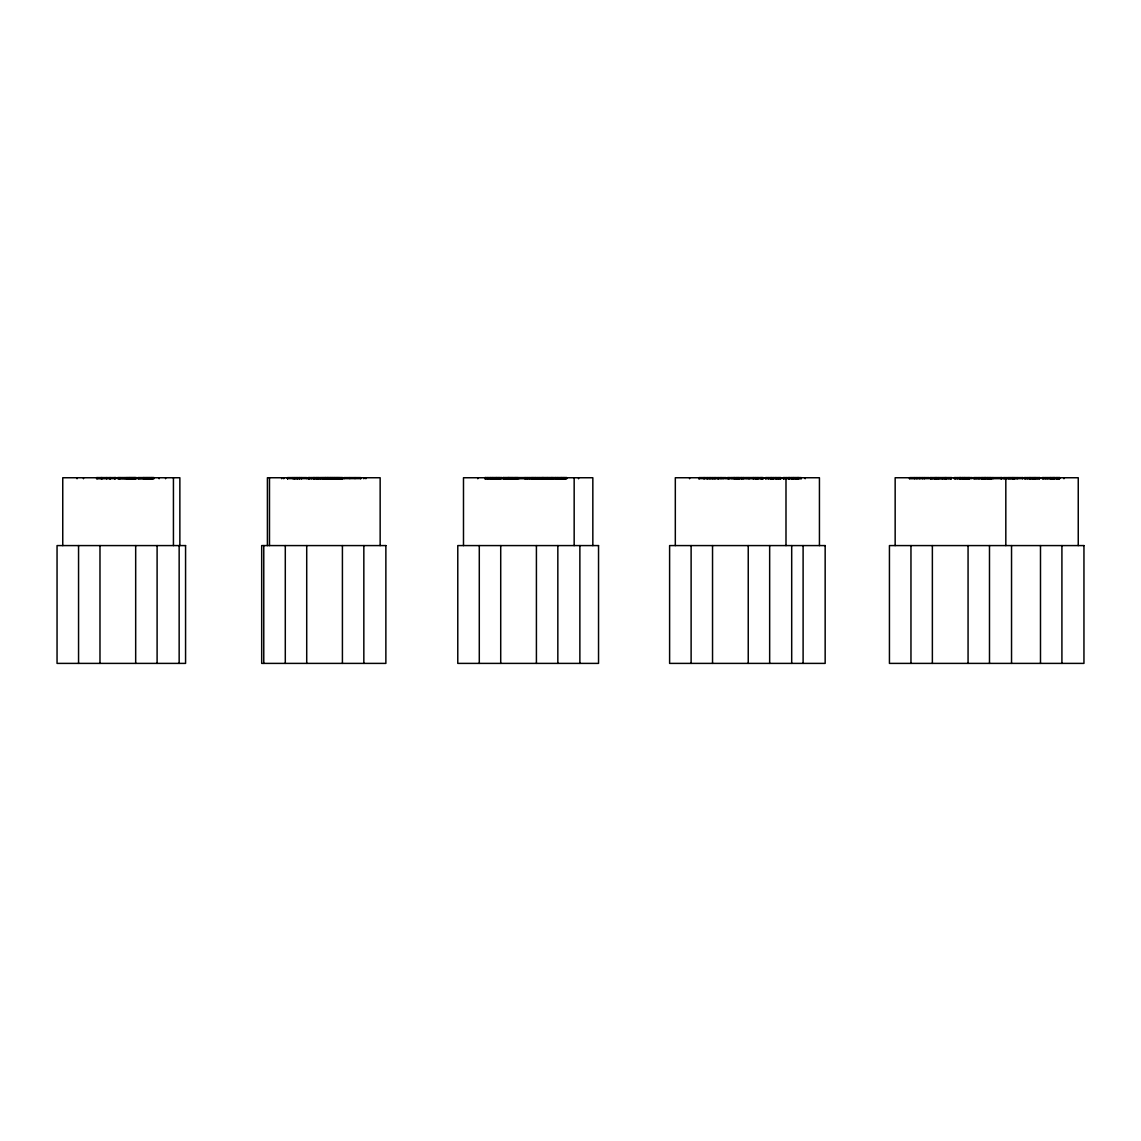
<?xml version="1.0" encoding="UTF-8"?>
<svg xmlns="http://www.w3.org/2000/svg" width="1141" height="1141" viewBox="0 0 1141 1141"><rect width="100%" height="100%" fill="white"/><g stroke="black" fill="none" stroke-linecap="round" stroke-linejoin="round"><path stroke-width="1.5" d="M735.945 477.751L736.772 478.678L736.729 477.751M713.496 478.607L711.642 478.607M708.29 478.607L706.422 478.607M719.044 478.607L717.176 478.607M297.715 477.608L297.715 478.749L296.161 477.751M736.772 478.678L737.599 477.608L737.685 478.607M287.618 478.607L306.715 478.607L306.629 477.608L287.532 477.608L287.532 478.749L287.532 477.751M307.927 478.749L307.927 477.608L342.6 477.608L342.6 478.749L308.013 478.607L307.927 477.751M343.883 477.751L343.983 478.607L360.77 478.607L360.684 477.751M699.091 478.607L726.132 478.607L726.061 477.608L699.019 477.608L699.019 478.749L699.019 477.751M727.316 477.751L727.402 478.607L763.229 478.607L763.144 477.751M783.239 478.749L783.239 477.608L801.153 477.608L801.153 478.749L783.325 478.607L783.239 477.751M801.153 477.751L801.239 478.607M798.714 477.751L798.8 478.607M798.543 477.751L798.686 478.607L798.714 477.608M798.215 477.751L798.301 478.607M798.058 477.751L798.144 478.607L798.215 477.608M797.63 477.751L797.73 478.607M797.259 477.751L797.359 478.607L797.259 477.608M796.874 477.751L796.974 478.607L796.874 477.608M796.204 477.751L796.29 478.607M795.705 477.751L795.805 478.607M794.892 477.751L795.02 478.607L794.935 477.608M794.707 477.751L794.792 478.607L794.707 477.608M793.851 477.751L793.936 478.607L793.851 477.608M793.608 477.751L793.694 478.607M793.352 477.751L793.58 478.607L793.494 477.608M792.895 477.751L792.981 478.607M792.724 478.607L792.638 477.608M791.683 477.751L791.768 478.607L791.597 477.751M791.369 477.751L791.455 478.607L791.369 477.608M790.1 478.607L790.014 477.608M789.658 477.751L789.786 478.607L789.658 477.608M789.415 478.607L789.33 477.608M789.002 477.751L789.087 478.607L789.002 477.608M788.759 477.751L788.845 478.607M788.174 477.751L788.26 478.607L788.174 477.608M786.463 477.751L786.548 478.607M784.737 477.751L784.837 478.607L784.737 477.608M783.796 477.751L783.881 478.607M780.9 477.751L781 478.607L765.525 478.607L765.44 477.751M780.715 477.751L780.815 478.607L780.9 477.608L765.44 477.608L765.44 478.749M780.301 478.607L780.13 477.608M779.232 477.751L779.46 478.607L779.374 477.608M778.076 477.751L778.319 478.607M776.693 477.751L776.921 478.607M775.98 477.751L776.065 478.607L775.98 477.608M775.752 478.607L775.638 477.608M775.11 477.751L775.252 478.607L775.11 477.608M774.725 477.751L774.839 478.607L774.725 477.608M773.555 477.751L773.641 478.607L773.555 477.608M773.227 477.751L773.313 478.607M772.215 477.751L772.314 478.607M771.673 478.607L771.587 477.608M771.202 477.751L771.287 478.607L771.202 477.608M770.959 477.751L771.045 478.607M770.232 477.751L770.318 478.607M768.606 477.751L768.692 478.607M766.937 477.751L767.023 478.607L766.937 477.608M765.996 477.751L766.096 478.607L765.996 477.608M762.944 477.751L763.058 478.607L763.144 477.608L727.316 477.608L727.316 478.749M762.373 477.751L762.53 478.607L762.373 477.608M761.603 477.751L761.689 478.607L761.475 477.751M760.477 477.751L760.562 478.607L760.477 477.608M760.32 477.751L760.405 478.607L760.32 477.608M758.922 477.751L759.15 478.607L758.922 477.608M758.209 477.751L758.309 478.607L758.209 477.608M757.881 477.751L757.981 478.607M757.339 477.751L757.496 478.607M756.968 477.751L757.082 478.607M755.784 477.751L755.87 478.607M755.456 477.751L755.556 478.607M754.458 477.751L754.543 478.607L754.458 477.608M753.816 477.751L753.959 478.607L753.816 477.608M753.431 477.751L753.516 478.607M753.203 477.751L753.288 478.607L753.203 477.608M752.461 477.751L752.547 478.607L752.461 477.608M750.935 478.607L750.892 477.608M749.166 477.751L749.266 478.607M748.239 477.751L748.325 478.607L748.239 477.608M747.683 477.751L747.769 478.607L747.683 477.608M746.414 477.751L746.499 478.607L746.414 477.608M741.35 477.751L741.436 478.607M739.311 477.751L739.411 478.607L739.311 477.608M734.704 477.751L734.79 478.607M732.151 477.751L732.237 478.607L732.151 477.608M354.908 477.751L355.008 478.607L354.908 477.608M349.716 477.751L349.802 478.607L349.716 477.608M342.4 477.751L342.685 478.607M341.901 477.751L341.986 478.607L341.829 477.751M341.059 477.751L341.145 478.607M340.931 477.751L341.016 478.607L341.059 477.608M339.776 477.751L340.018 478.607M338.378 477.751L338.606 478.607L338.52 477.608M337.665 477.751L337.765 478.607L337.807 477.608M337.322 477.751L337.436 478.607M336.795 477.751L336.937 478.607L337.009 477.608M336.424 477.751L336.538 478.607M335.24 477.751L335.326 478.607M334.912 477.751L335.012 478.607L334.912 477.608M333.914 477.751L333.914 478.749M333.329 477.751L333.414 478.607L333.272 477.751M332.887 477.751L332.972 478.607L333.001 477.608M332.659 477.751L332.744 478.607L332.659 477.608M331.917 477.751L332.002 478.607L331.945 477.608M330.305 477.751L330.391 478.607L330.419 477.608M328.622 477.751L328.722 478.607L328.694 477.608M327.695 477.751L327.781 478.607L327.809 477.608M327.125 477.751L327.225 478.607L327.125 477.608M325.841 477.751L325.941 478.607L325.841 477.608M323.488 478.607L323.274 477.751L323.331 478.607M322.903 477.751L323.003 478.607M322.746 477.751L322.832 478.607M322.332 477.751L322.418 478.607L322.332 477.608M321.947 477.751L322.047 478.607L321.947 477.608M321.577 477.751L321.662 478.607L321.577 477.608M320.892 477.751L320.992 478.607L320.892 477.608M320.407 477.751L320.493 478.607M319.58 477.751L319.708 478.607M319.394 477.751L319.48 478.607L319.58 477.608M318.539 477.751L318.624 478.607L318.539 477.608M318.296 477.751L318.382 478.607M318.039 477.751L318.282 478.607L318.296 477.608M317.583 477.751L317.669 478.607M317.298 477.751L317.412 478.607L317.298 477.608M316.371 477.751L316.456 478.607L316.285 477.751M316.057 477.751L316.143 478.607L316.057 477.608M314.788 478.607L314.702 477.608M314.346 477.751L314.474 478.607M314.103 478.607L313.689 477.751M313.447 477.751L313.533 478.607M312.862 477.751L312.948 478.607L312.862 477.608M311.151 477.751L311.236 478.607M309.439 477.751L309.525 478.607L309.439 477.608M308.484 477.751L308.569 478.607M306.629 477.751L306.715 478.607M301.566 477.751L301.652 478.607M299.841 477.751L299.94 478.607L299.841 477.608M299.541 477.751L299.627 478.607M298.971 477.751L299.056 478.607L298.971 477.608M297.715 477.751L297.801 478.607M296.945 477.751L297.031 478.607L296.945 477.608M294.92 477.751L295.006 478.607M293.936 477.751L294.136 478.607M292.367 477.751L292.467 478.607L292.367 477.608M761.86 477.751L761.917 478.607M756.084 477.751L756.155 478.607L756.084 477.608M745.059 477.751L745.13 478.607L745.059 477.608M743.775 477.751L743.832 478.607L743.775 477.608M743.575 477.751L743.661 478.607L743.604 477.608M743.005 477.751L743.133 478.607L743.076 477.608M742.106 477.751L742.292 478.607M741.108 477.751L741.165 478.607L741.108 477.608M740.951 477.751L741.008 478.607L740.951 477.608M739.553 477.751L739.553 478.749M738.897 478.607L738.84 477.608M738.498 477.751L738.584 478.607M737.97 477.751L738.084 478.607L738.027 477.608M736.416 477.751L736.473 478.607L736.416 477.608M736.088 477.751L736.145 478.607L735.945 477.608M735.089 477.751L735.146 478.607M734.447 477.751L734.562 478.607L734.447 477.608M734.062 477.751L734.119 478.607M733.092 477.751L733.15 478.607L733.092 477.608M731.481 477.751L731.538 478.607L731.481 477.608M729.798 477.751L729.855 478.607L729.798 477.608M728.871 477.751L728.928 478.607M728.3 477.751L728.372 478.607L728.3 477.608M726.061 477.751L726.132 478.607M721.34 477.751L721.397 478.607L721.34 477.608M720.542 477.751L720.599 478.607L720.542 477.608M718.331 477.751L718.345 478.678L718.331 477.608M715.293 477.751L715.35 478.607L715.293 477.608M714.779 477.751L714.837 478.607M712.768 477.751L712.84 478.607L712.768 477.608M710.572 477.751L710.629 478.607L710.572 477.608M709.773 477.751L709.83 478.607M707.563 477.751L707.62 478.607L707.563 477.608M704.51 477.751L704.582 478.607L704.51 477.608M703.911 477.751L703.968 478.607M1078.245 545.583L1078.245 477.751L895.157 477.751L895.157 545.583M1063.954 477.751L1063.954 478.749M1061.914 545.583L1061.914 663.392M1059.433 477.608L1059.547 478.749M1059.219 477.608L1059.219 478.749M1058.777 477.608L1058.705 478.749M1058.021 477.608L1058.021 478.749M1057.736 477.608L1057.736 478.749M1057.165 477.608L1057.165 478.749M1056.366 477.608L1056.366 478.749M1056.152 477.608L1056.152 478.749M1054.683 477.608L1054.683 478.749M1054.412 477.608L1054.455 478.749M1054.17 477.608L1054.198 478.749M1053.785 477.608L1053.828 478.749M1053.557 477.608L1053.557 478.749M1053.229 477.608L1053.229 478.749M1052.715 477.608L1052.715 478.749M1052.43 477.608L1052.387 478.749M1051.26 477.608L1051.26 478.749M1051.018 477.608L1051.018 478.749M1050.633 477.608L1050.633 478.749M1050.519 477.608L1050.519 478.749M1049.82 477.608L1049.82 478.749M1047.994 477.608L1048.008 478.749M1046.925 477.608L1046.925 478.749M1045.441 477.608L1045.441 478.749M1043.83 477.608L1043.83 478.749M1042.788 477.608L1042.788 478.749M1040.492 545.583L1040.492 663.392M1039.579 477.608L1039.565 478.749M1038.995 477.608L1039.066 478.749M1038.082 477.608L1038.224 478.749M1037.083 477.608L1037.083 478.749M1036.927 477.608L1036.927 478.749M1035.671 477.608L1035.671 478.749M1035.543 477.608L1035.543 478.749M1034.83 477.608L1034.83 478.749M1034.488 477.608L1034.516 478.749M1034.017 477.608L1033.96 478.749M1033.603 477.608L1033.575 478.749M1032.405 477.608L1032.405 478.749M1032.077 477.608L1032.077 478.749M1031.065 477.608L1031.065 478.749M1030.437 477.608L1030.48 478.749M1030.052 477.608L1030.052 478.749M1029.81 477.608L1029.81 478.749M1029.082 477.608L1029.082 478.749M1027.456 477.608L1027.456 478.749M1025.788 477.608L1025.788 478.749M1024.86 477.608L1024.86 478.749M1022.479 477.608L1022.479 478.749M1017.358 477.608L1017.515 478.749M1016.018 477.608L1016.018 478.749M1013.679 477.608L1013.679 478.749M1012.837 477.608L1012.837 478.749M1012.267 477.608L1012.267 478.749M1011.981 477.608L1011.981 478.749M1011.539 545.583L1011.539 663.392M1010.427 477.608L1010.427 478.749M1009.371 477.608L1009.371 478.749M1008.43 477.608L1008.43 478.749M1005.82 477.751L1005.82 545.583M1004.223 477.608L1004.223 478.749M1001.755 477.608L1001.755 478.749M1001.598 477.608L1001.598 478.749M1000.628 477.608L1000.628 478.749M993.027 477.608L992.912 478.749L992.813 477.608M991.543 477.751L991.543 478.749M991.03 478.749L990.93 477.608L990.816 478.749M990.602 477.608L990.602 478.749M990.16 477.608L990.088 478.749M989.489 545.583L989.489 663.392M989.404 477.608L989.404 478.749M989.119 477.608L989.119 478.749M988.548 477.608L988.548 478.749M987.749 477.608L987.749 478.749M987.593 477.608L987.535 478.749M987.322 477.608L987.322 478.749M986.066 477.608L986.066 478.749M985.795 477.608L985.838 478.749M985.553 477.608L985.582 478.749M985.211 477.608L985.168 478.749M984.94 477.608L984.94 478.749M984.612 477.608L984.612 478.749M984.098 477.608L984.098 478.749M982.643 477.608L982.643 478.749M982.401 477.608L982.401 478.749M982.016 477.608L981.902 478.749M981.845 477.751L981.845 478.749M981.203 477.608L981.203 478.749M979.377 477.608L979.377 478.749M978.308 477.608L978.308 478.749M976.81 477.608L976.81 478.749M975.213 477.608L975.213 478.749M974.172 477.608L974.172 478.749M969.579 477.608L969.536 478.749M968.623 477.608L968.623 478.749M968.253 477.608L968.253 478.749M967.868 477.608L967.868 478.749M968.067 545.583L968.067 663.392M967.197 477.608L967.197 478.749M966.698 477.608L966.698 478.749M965.928 477.608L965.885 478.749M965.7 477.608L965.7 478.749M964.844 477.608L964.844 478.749M964.601 477.608L964.601 478.749M964.487 477.608L964.345 478.749M963.888 477.608L963.888 478.749M963.589 477.608L963.632 478.749M962.676 477.608L962.676 478.749M962.59 477.608L962.59 478.749M962.362 477.608L962.362 478.749M960.693 477.608L960.651 478.749M960.323 477.608L960.323 478.749M960.223 477.608L960.223 478.749M959.995 477.608L959.995 478.749M959.752 477.608L959.752 478.749M959.167 477.608L959.167 478.749M957.456 477.608L957.456 478.749M955.73 477.608L955.73 478.749M954.789 477.608L954.789 478.749M951.28 477.608L951.28 478.749M949.883 477.608L949.84 478.749M948.684 477.608L948.627 478.749M947.187 477.608L947.116 478.749M946.303 477.608L946.303 478.749M945.989 477.608L946.003 478.749M945.618 477.608L945.604 478.749M945.29 477.608L945.361 478.749M945.048 477.608L945.033 478.749M944.292 477.608L944.277 478.749M943.365 477.608L943.25 478.749M940.769 477.608L940.854 478.749M939.542 477.608L939.442 478.749M938.501 477.608L938.458 478.749M938.387 477.608L938.316 478.749M937.431 477.608L937.389 478.749M936.647 477.608L936.661 478.749M936.419 477.608L936.333 478.749M936.091 477.608L936.091 478.749M935.691 477.608L935.691 478.749M935.392 477.608L935.392 478.749M933.067 477.608L932.996 478.749M932.368 545.583L932.368 663.392M931.812 477.608L931.855 478.749M930.956 477.608L930.942 478.749M930.414 477.608L930.4 478.749M924.424 477.608L924.424 478.749M922.67 477.608L922.67 478.749M919.732 477.608L919.732 478.749M916.893 477.608L916.893 478.749M914.597 477.608L914.597 478.749M910.96 545.583L910.96 663.392M909.434 477.751L909.434 478.749M819.438 545.583L819.438 477.751L675.315 477.751L675.315 545.583M805.161 477.751L805.161 478.749M803.107 545.583L803.107 663.392M798.586 477.608L798.543 478.749M798.058 477.608L798.058 478.749M797.63 477.608L797.63 478.749M796.204 477.608L796.204 478.749M795.705 477.608L795.705 478.749M793.352 477.608L793.352 478.749M792.895 477.608L792.895 478.749M791.683 477.608L791.597 478.749M791.697 545.583L791.697 663.392M788.759 477.608L788.759 478.749M786.463 477.608L786.463 478.749M785.992 477.751L785.992 545.583M783.796 477.608L783.796 478.749M780.729 477.608L780.715 478.749M779.232 477.608L779.232 478.749M778.233 477.608L778.233 478.749M778.076 477.608L778.076 478.749M773.227 477.608L773.227 478.749M772.215 477.608L772.215 478.749M770.959 477.608L770.959 478.749M770.232 477.608L770.232 478.749M769.662 545.583L769.662 663.392M768.606 477.608L768.606 478.749M762.944 477.608L762.944 478.749M761.86 477.608L761.86 478.749M761.603 477.608L761.603 478.749M761.475 477.608L761.475 478.749M757.895 477.608L757.881 478.749M757.396 477.608L757.339 478.749M756.968 477.608L756.996 478.749M755.784 477.608L755.784 478.749M755.456 477.608L755.456 478.749M753.431 477.608L753.431 478.749M749.166 477.608L749.166 478.749M748.239 545.583L748.239 663.392M742.235 477.608L742.106 478.749M741.35 477.608L741.35 478.749M738.527 477.608L738.498 478.749M737.97 477.608L737.97 478.749M736.729 477.608L736.729 478.749M735.089 477.608L735.089 478.749M734.704 477.608L734.704 478.749M734.062 477.608L734.062 478.749L733.82 477.608M728.871 477.608L728.871 478.749M723.052 477.751L723.052 478.749M714.779 477.608L714.779 478.749M712.54 545.583L712.54 663.392M709.773 477.608L709.773 478.749M703.911 477.608L703.911 478.749M691.118 545.583L691.118 663.392M689.606 477.751L689.606 478.749M592.835 545.583L592.835 477.751L463.488 477.751L463.488 545.583M579.87 545.583L579.87 663.392M578.558 477.751L578.558 478.749M574.165 477.751L574.165 545.583M566.564 477.608L566.564 478.749M565.394 477.608L565.394 478.749M565.023 477.608L565.023 478.749M564.795 477.608L564.795 478.749M564.624 477.608L564.624 478.749M563.768 477.608L563.768 478.749M563.597 477.608L563.597 478.749M563.397 477.608L563.369 478.749M562.513 477.608L562.513 478.749M562.185 477.608L562.185 478.749M561.985 477.608L561.985 478.749M561.672 477.608L561.672 478.749M561.415 477.608L561.415 478.749M561.158 477.608L561.158 478.749M560.359 477.608L560.359 478.749M560.16 477.608L560.117 478.749M559.803 477.608L559.874 478.749M559.061 477.608L559.061 478.749M558.562 477.608L558.562 478.749M557.963 477.608L557.963 478.749M557.835 545.583L557.835 663.392M557.692 477.608L557.635 478.749M557.307 477.608L557.307 478.749M557.079 477.608L557.079 478.749M556.366 477.608L556.337 478.749M555.824 477.608L555.696 478.749L555.61 477.608M555.282 477.608L555.282 478.749M555.168 477.608L555.168 478.749M554.013 477.608L554.013 478.749M553.856 477.608L553.856 478.749M552.615 477.608L552.601 478.749M552.444 477.608L552.444 478.749M552.03 477.608L552.03 478.749M551.659 477.608L551.659 478.749M551.474 477.608L551.474 478.749L551.274 477.608M550.59 477.608L550.604 478.749M550.133 477.608L550.147 478.749M549.32 477.608L549.292 478.749M549.092 477.608L549.092 478.749M548.108 477.608L548.236 478.749M547.894 477.608L547.922 478.749M547.737 477.608L547.737 478.749M546.995 477.608L547.024 478.749M546.525 477.608L546.482 478.749M545.983 477.608L546.068 478.749M545.755 477.608L545.755 478.749M545.27 477.608L545.327 478.749M544.4 477.608L544.343 478.749M544.043 477.608L544.086 478.749M543.401 477.608L543.401 478.749M543.145 477.608L543.145 478.749M542.945 477.608L542.945 478.749M542.645 477.608L542.645 478.749M542.56 477.608L542.56 478.749M542.246 477.608L542.26 478.749M541.932 477.608L542.004 478.749M541.675 477.608L541.69 478.749M540.848 477.608L540.934 478.749M540.007 477.608L540.007 478.749M539.836 477.608L539.893 478.749M539.137 477.608L539.137 478.749M538.809 477.608L538.894 478.749M538.181 477.608L538.181 478.749M537.625 477.608L537.625 478.749M537.497 477.608L537.411 478.749M536.184 477.608L536.184 478.749M536.413 545.583L536.413 663.392M536.085 477.608L536.085 478.749M535.628 477.608L535.628 478.749M535.158 477.608L535.1 478.749L534.972 477.608M534.074 477.608L534.074 478.749M534.031 477.608L534.031 478.749M533.303 477.608L533.289 478.749M533.061 477.608L532.99 478.749M532.733 477.608L532.733 478.749M532.334 477.608L532.334 478.749M532.034 477.608L532.034 478.749M531.235 477.608L531.235 478.749M531.15 477.608L531.15 478.749M529.852 477.608L529.852 478.749M529.709 477.608L529.652 478.749M528.497 477.608L528.454 478.749M527.584 477.608L527.598 478.749M527.056 477.608L527.042 478.749M526.871 477.608L526.871 478.749M525.687 477.608L525.687 478.749M525.288 477.608L525.288 478.749M524.66 477.608L524.66 478.749M518.827 477.608L518.827 478.749M517.672 477.608L517.857 478.749M517.586 477.608L517.586 478.749M516.859 477.608L516.859 478.749M516.645 477.608L516.531 478.749M516.317 477.608L516.317 478.749M515.761 477.608L515.761 478.749M515.561 477.608L515.561 478.749M515.261 477.608L515.261 478.749M514.962 477.608L514.962 478.749M514.434 477.608L514.434 478.749M513.992 477.608L513.949 478.749M513.735 477.608L513.735 478.749M512.965 478.749L512.965 477.608L512.708 478.749M512.523 477.608L512.58 478.749M512.309 477.608L512.309 478.749M511.81 477.608L511.781 478.749M511.111 478.749L510.997 477.608L510.954 478.749M510.64 477.608L510.612 478.749M510.241 477.608L510.198 478.749M509.913 477.608L509.913 478.749M509.357 477.608L509.385 478.749M509.128 477.608L509.128 478.749M508.986 477.608L508.986 478.749M508.758 477.608L508.758 478.749M508.387 477.608L508.387 478.749M508.344 477.608L508.173 478.749L508.102 477.608M507.831 477.608L507.831 478.749M507.602 477.608L507.602 478.749M506.932 477.608L506.932 478.749M506.661 477.608L506.533 478.749M505.777 477.608L505.948 478.749M505.377 477.608L505.377 478.749M504.835 477.608L504.807 478.749M504.408 477.608L504.408 478.749M503.637 477.608L503.637 478.749M503.481 477.608L503.481 478.749M503.138 477.608L503.138 478.749L502.981 477.608M501.512 477.608L501.512 478.749M500.714 545.583L500.714 663.392M500.357 477.608L500.357 478.749M499.972 477.608L499.972 478.749M499.744 477.608L499.744 478.749M499.573 477.608L499.573 478.749M498.717 477.608L498.717 478.749M498.546 477.608L498.546 478.749M498.346 477.608L498.317 478.749M497.462 477.608L497.462 478.749M497.134 477.608L497.134 478.749M496.934 477.608L496.934 478.749M496.62 477.608L496.62 478.749M496.364 477.608L496.435 478.749M496.107 477.608L496.107 478.749M495.308 477.608L495.308 478.749M495.08 477.608L495.123 478.749M494.766 477.608L494.766 478.749M494.01 477.608L494.01 478.749M493.525 477.608L493.525 478.749M492.926 477.608L492.926 478.749M492.641 477.608L492.584 478.749M492.256 477.608L492.256 478.749M492.028 477.608L492.028 478.749M491.286 477.608L491.315 478.749M490.773 477.608L490.644 478.749M490.402 477.608L490.402 478.749M490.245 477.608L490.117 478.749M488.961 477.608L488.961 478.749M488.819 477.608L488.819 478.749M487.549 477.608L487.549 478.749M487.407 477.608L487.407 478.749M486.437 477.608L486.308 478.749M485.61 477.608L485.61 478.749M485.538 477.608L485.538 478.749M485.11 477.608L485.082 478.749M479.291 545.583L479.291 663.392M477.765 477.751L477.765 478.749M380.153 545.583L380.153 477.751L267.408 477.751L267.408 545.583M365.876 477.751L365.876 478.749M363.794 477.751L363.794 478.749M363.836 545.583L363.836 663.392M360.684 478.749L360.684 477.608L343.883 477.608L343.883 478.749M342.428 477.608L342.4 478.749M342.414 545.583L342.414 663.392M341.901 477.608L341.829 478.749M340.931 477.608L340.931 478.749M339.932 477.608L339.89 478.749M339.776 477.608L339.718 478.749M339.219 477.608L339.177 478.749M338.891 477.608L338.891 478.749M338.349 477.608L338.349 478.749M337.593 477.608L337.593 478.749M337.294 477.608L337.294 478.749M336.852 477.608L336.795 478.749M336.424 477.608L336.467 478.749M335.982 477.608L336.024 478.749M335.768 477.608L335.768 478.749M335.24 477.608L335.24 478.749M334.741 477.608L334.741 478.749M334.584 477.608L334.584 478.749M334.356 477.608L334.356 478.749M333.614 477.608L333.614 478.749M333.329 477.608L333.272 478.749M332.887 477.608L332.887 478.749M332.288 477.608L332.288 478.749M331.389 477.608L331.418 478.749M331.161 477.608L331.161 478.749M331.018 477.608L331.018 478.749M330.79 477.608L330.79 478.749M330.205 477.608L330.205 478.749M329.863 477.608L329.863 478.749M329.635 477.608L329.635 478.749M328.979 477.608L328.979 478.749M328.622 477.608L328.565 478.749M327.98 477.608L327.98 478.749M327.695 477.608L327.695 478.749M327.41 477.608L327.41 478.749M326.868 477.608L326.839 478.749M326.44 477.608L326.44 478.749M325.67 477.608L325.67 478.749M325.513 477.608L325.513 478.749M325.142 477.608L325.185 478.749M325.014 477.608L325.014 478.749M324.828 477.608L324.828 478.749M324.115 477.608L324.115 478.749M323.716 477.608L323.716 478.749M323.245 477.608L323.274 478.749M322.903 477.608L322.746 478.749M320.407 477.608L320.407 478.749M318.039 477.608L318.182 478.749M317.583 477.608L317.583 478.749M316.371 477.608L316.371 478.749M316.285 477.608L316.285 478.749M314.959 477.608L314.959 478.749M314.346 477.608L314.388 478.749M313.689 477.608L313.689 478.749M313.447 477.608L313.447 478.749M311.151 477.608L311.151 478.749M309.382 477.608L309.382 478.749M308.484 477.608L308.484 478.749M306.715 545.583L306.715 663.392M301.566 477.608L301.566 478.749M299.541 477.608L299.541 478.749M296.161 477.608L296.161 478.749M294.92 477.608L294.92 478.749M285.293 545.583L285.293 663.392M283.767 477.751L283.767 478.749M281.684 477.751L281.684 478.749M269.49 477.751L269.49 545.583M263.771 545.583L263.771 663.392M179.864 545.583L179.864 477.751L62.755 477.751L62.755 545.583M179.151 545.583L179.151 663.392M173.432 477.751L173.432 545.583M165.588 477.751L165.588 478.749M159.155 477.751L159.155 478.749M157.101 545.583L157.101 663.392M153.65 477.608L153.636 478.749M152.58 477.608L152.637 478.749M152.395 477.608L152.352 478.749M151.824 477.608L151.824 478.749M151.724 477.608L151.724 478.749M151.211 477.608L151.154 478.749M150.926 477.608L150.926 478.749M150.726 477.608L150.726 478.749M149.771 477.608L149.771 478.749M149.1 477.608L149.1 478.749M148.772 477.608L148.786 478.749M148.387 477.608L148.387 478.749M147.931 477.608L147.945 478.749M147.603 477.608L147.588 478.749M147.317 477.608L147.317 478.749M146.832 477.608L146.832 478.749M146.661 477.608L146.733 478.749M146.39 477.608L146.39 478.749M145.406 477.608L145.549 478.749M145.264 477.608L145.264 478.749M144.978 477.608L144.978 478.749M144.294 477.608L144.422 478.749M144.008 477.608L144.008 478.749M143.823 477.608L143.823 478.749M143.566 477.608L143.566 478.749M143.338 477.608L143.395 478.749M142.226 477.608L142.226 478.749M140.799 477.608L140.799 478.749M139.302 477.608L139.302 478.749M138.375 477.608L138.375 478.749M135.964 477.608L136.064 478.749M135.75 477.608L135.75 478.749M135.679 545.583L135.679 663.392M135.237 477.608L135.308 478.749M134.952 477.608L134.952 478.607M134.738 477.608L134.852 478.607M134.524 477.608L134.538 478.749M134.267 477.608L134.267 478.749M134.01 477.608L134.082 478.607M133.682 477.608L133.682 478.749M133.326 477.608L133.326 478.607M133.041 477.608L133.041 478.607M132.884 477.608L132.884 478.749M132.684 477.608L132.684 478.749M132.47 477.608L132.47 478.607M131.671 477.608L131.671 478.607M131.457 477.608L131.457 478.607M131.215 477.608L131.215 478.749M130.987 477.608L130.93 478.749M130.716 477.608L130.687 478.749M130.345 477.608L130.302 478.749M129.988 477.608L130.088 478.749M129.76 477.608L129.746 478.749M129.475 477.608L129.475 478.607M129.247 477.608L129.247 478.749M129.133 477.608L129.133 478.607M128.862 477.608L128.904 478.749M128.534 477.608L128.534 478.607M128.02 477.608L128.02 478.607M127.778 477.608L127.778 478.749M127.55 477.608L127.55 478.749M126.565 477.608L126.565 478.607M126.323 477.608L126.337 478.749M125.125 477.608L125.125 478.607M124.512 477.608L124.526 478.749M123.299 477.608L123.456 478.749M122.23 477.608L122.23 478.607M121.959 477.608L121.959 478.749M120.746 477.608L120.746 478.607M120.361 477.608L120.361 478.749M119.32 477.608L119.32 478.749M119.135 477.608L119.135 478.607M118.821 477.608L118.821 478.749M118.093 477.608L118.093 478.607M115.541 477.608L115.541 478.678M114.742 477.608L114.742 478.749M114.414 477.608L114.414 478.678M110.377 477.608L110.377 478.749M110.064 477.608L110.064 478.749M109.764 477.608L109.764 478.749M106.826 477.608L106.826 478.678M106.598 477.608L106.598 478.678M102.162 477.608L102.162 478.749M101.877 477.608L101.692 478.749L101.635 477.608M101.107 477.608L101.107 478.678M99.98 545.583L99.98 663.392M97.099 477.608L97.099 478.749M83.478 477.751L83.478 478.749M78.558 545.583L78.558 663.392M77.046 477.751L77.046 478.749M115.94 477.608L96.614 477.608L96.614 478.749L115.94 478.607L115.94 477.608M136.178 477.608L117.594 477.608L117.594 478.607L136.178 478.607L136.178 477.608M154.006 477.608L137.904 477.608L137.904 478.749L154.006 478.607L154.006 477.608M501.769 477.608L484.939 477.608L484.939 478.749L501.769 478.607L501.769 477.608M566.806 477.608L502.782 477.608L502.782 478.749L566.806 478.607L566.806 477.608M929.159 477.608L909.833 477.608L909.833 478.749L929.159 478.607L929.159 477.608M951.466 477.608L930.229 477.608L930.229 478.749L951.466 478.607L951.466 477.608M972.146 477.608L954.233 477.608L954.233 478.749L972.146 478.607L972.146 477.608M1002.155 477.608L973.672 477.608L973.672 478.749L1002.155 478.607L1002.155 477.608M1022.907 477.608L1003.338 477.608L1003.338 478.749L1022.907 478.607L1022.907 477.608M1039.751 477.608L1024.29 477.608L1024.29 478.749L1039.751 478.607L1039.751 477.608M1059.647 477.608L1042.289 477.608L1042.289 478.749L1059.647 478.607L1059.647 477.608M185.569 545.583L57.05 545.583L57.05 663.392L185.569 663.392L185.569 545.583M385.872 545.583L261.688 545.583L261.688 663.392L385.872 663.392L385.872 545.583M598.54 545.583L457.783 545.583L457.783 663.392L598.54 663.392L598.54 545.583M825.157 545.583L669.61 545.583L669.61 663.392L825.157 663.392L825.157 545.583M1083.95 545.583L889.438 545.583L889.438 663.392L1083.95 663.392L1083.95 545.583M1014.306 478.749L1014.306 477.608L1014.206 478.749M983.813 478.749L983.813 477.608L983.756 478.749M969.208 478.749L969.208 477.608L969.051 478.749M961.007 478.749L961.007 477.608L960.95 478.749M950.753 478.749L950.753 477.608L950.738 478.749M942.252 478.749L942.252 477.608L942.152 478.749M934.593 478.749L934.593 477.608L934.508 478.749M776.821 478.749L776.821 477.608L776.693 478.749M553.1 478.749L553.1 477.608L552.943 478.749M547.395 478.749L547.38 477.608L547.281 478.749M543.829 478.749L543.829 477.608L543.729 478.749M517.187 478.749L517.187 477.608L517.144 478.749M511.567 478.749L511.567 477.608L511.468 478.749M294.05 478.749L294.05 477.608L293.936 478.749M149.428 478.749L149.428 477.608L149.328 478.749M127.15 478.749L127.15 477.608L127.036 478.749M125.938 478.607L125.938 477.608L125.824 478.607"/></g></svg>
